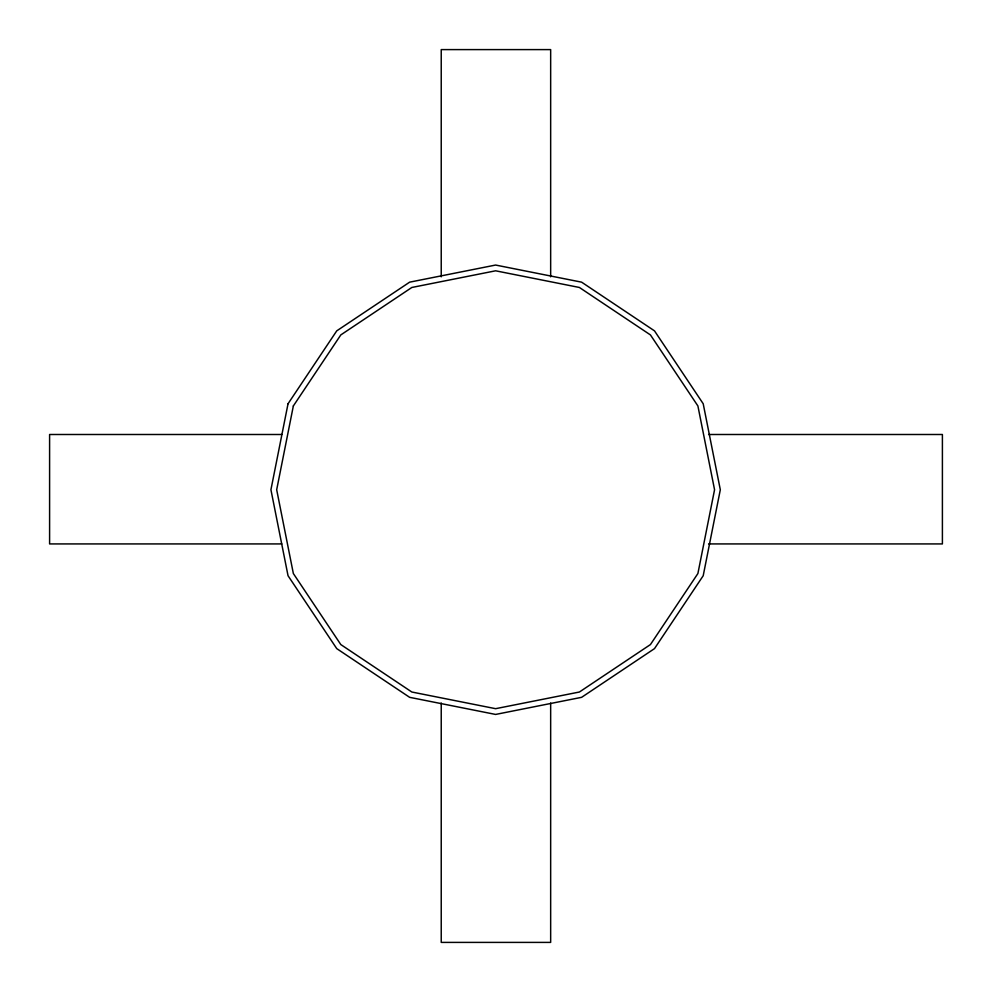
<?xml version="1.0" encoding="UTF-8"?>
<svg xmlns="http://www.w3.org/2000/svg" width="992" height="992" viewBox="0 0 992 992"><rect width="100%" height="100%" fill="white"/><g stroke="black" fill="none" stroke-linecap="round" stroke-linejoin="round"><path stroke-width="1.49" d="M281.79 434.496L49.6 434.496L49.6 543.926L281.79 543.926M708.598 434.496L942.4 434.496L942.4 543.926L708.598 543.926M550.659 276.83L550.659 49.6L441.229 49.6L441.229 276.83M550.659 703.006L550.659 942.4L441.229 942.4L441.229 703.006M288.04 403.756L270.928 489.738L288.04 575.732L336.747 648.619L409.634 697.326L495.616 714.438L581.61 697.326L654.497 648.619L703.204 575.732L720.316 489.738L703.204 403.756L654.497 330.857L581.61 282.162L495.616 265.05L409.634 282.162L336.747 330.857L288.04 403.756M293.347 405.951L276.681 489.738L293.347 573.525L340.802 644.564L411.841 692.019L495.616 708.685L579.402 692.019L650.442 644.564L697.897 573.525L714.562 489.738L697.897 405.951L650.442 334.924L579.402 287.469L495.616 270.804L411.841 287.469L340.802 334.924L293.347 405.951"/></g></svg>
